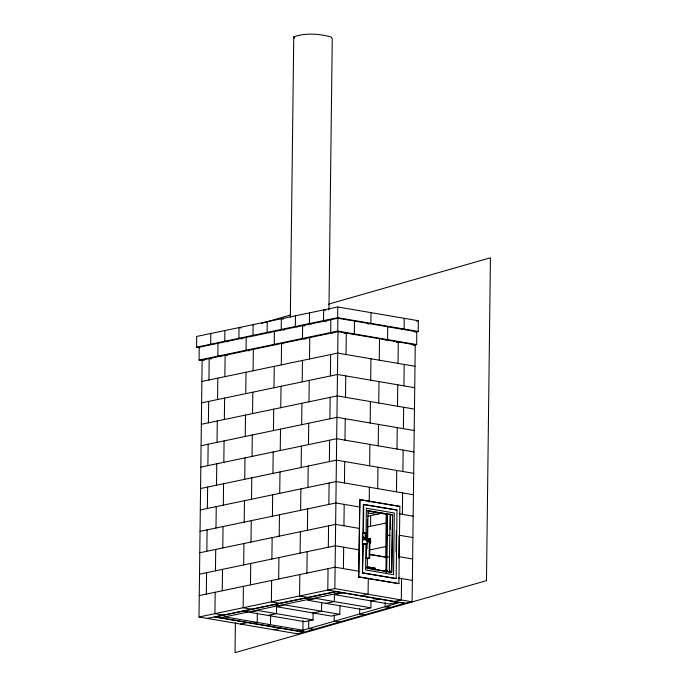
<?xml version="1.0" encoding="UTF-8"?>
<svg xmlns="http://www.w3.org/2000/svg" width="687" height="687" viewBox="0 0 687 687"><rect width="100%" height="100%" fill="white"/><g stroke="black" fill="none" stroke-linecap="round" stroke-linejoin="round"><path stroke-width="1.03" d="M199.685 347.682L196.568 347.15L196.705 336.441L337.772 306.969L418.357 320.735L418.228 331.443L414.802 332.156M202.176 360.606L199.067 360.074L199.221 347.227L337.892 318.253L416.811 331.735L416.657 344.582L413.231 345.303M214.361 616.935L304.083 632.263L297.033 633.74L198.998 616.986L202.133 360.057L337.987 331.675L415.249 344.874L412.106 601.803L405.055 603.28L327.793 590.073L328.051 568.664M206.315 594.1L206.572 572.692M206.83 551.283L207.096 529.866M207.354 508.457L207.62 487.049M207.878 465.64L208.144 444.231M208.401 422.814L208.668 401.406M208.925 379.997L209.191 358.588L211.27 358.94M210.806 333.496L210.677 344.196L212.755 344.556M217.985 343.302L217.822 356.149L220.939 356.682M215.194 592.246L214.937 613.654L223.241 615.071M215.46 570.837L215.718 549.42M215.984 528.011L216.242 506.602M216.508 485.194L216.766 463.785M217.032 442.368L217.29 420.959M217.556 399.551L217.813 378.142M224.915 330.55L224.786 341.25L227.904 341.783M222.253 590.768L222.511 569.36M222.777 547.951L223.035 526.543M223.301 505.125L223.558 483.717M223.825 462.308L224.082 440.899M224.348 419.482L224.606 398.074M224.864 376.665L225.13 355.256L227.208 355.608M235.392 622.62L235.031 652.65L486.482 580.644L490.432 257.78L328.635 304.118M246.195 337.411L246.04 350.258L249.158 350.791M243.413 586.346L243.146 607.755L251.459 609.18M243.67 564.937L243.937 543.529M244.194 522.12L244.46 500.703M244.718 479.294L244.984 457.886M245.242 436.477L245.508 415.068M245.766 393.651L246.032 372.242M253.125 324.65L252.996 335.359L255.075 335.711M250.463 584.877L250.729 563.46M250.987 542.052L251.253 520.643M251.511 499.234L251.777 477.826M252.035 456.408L252.301 435M252.558 413.591L252.816 392.183M253.082 370.774L253.34 349.357M257.324 612.795L257.204 622.431L252.971 623.315M267.234 321.705L267.106 332.405L269.184 332.766M270.618 615.071L270.498 624.706L266.264 625.591M274.405 331.512L274.25 344.359L276.329 344.711M271.623 580.455L271.365 601.864L279.669 603.28M271.889 559.046L272.146 537.629M272.413 516.22L272.67 494.812M272.937 473.403L273.194 451.994M273.46 430.577L273.718 409.169M273.984 387.76L274.242 366.351M276.586 605.101L276.483 613.671L268.016 615.44M278.682 578.978L278.939 557.569M279.205 536.161L279.463 514.752M279.729 493.335L279.987 471.926M280.244 450.517L280.511 429.109M280.768 407.692L281.035 386.283M281.292 364.874L281.558 343.466L283.637 343.818M290.326 317.566L293.753 36.892C305.578 32.607 319.154 33.8 331.151 36.969L332.25 38.85L328.944 309.88M295.453 315.805L295.316 326.514L297.394 326.866M299.841 574.555L299.575 595.964L307.888 597.389M300.099 553.147L300.365 531.738M300.623 510.329L300.889 488.912M301.146 467.503L301.413 446.095M301.67 424.686L301.928 403.278M302.194 381.86L302.452 360.452M220.57 617.776L341.181 592.572L336.201 591.722L215.589 616.926L298.665 631.121L302.898 630.237L303.019 620.601M309.554 312.86L309.425 323.568L311.503 323.921M306.891 573.087L307.158 551.67M307.415 530.261L307.682 508.852M307.939 487.444L308.197 466.035M308.463 444.618L308.721 423.209M308.987 401.801L309.244 380.392M309.511 358.983L309.768 337.566M308.746 621.1L308.661 628.588L314.199 629.309M313.04 619.914L258.209 610.545L249.742 612.315L304.573 621.683L313.04 619.914L313.126 612.426M321.671 602.628L321.559 611.19L313.1 612.959M330.833 319.721L330.679 332.568L332.757 332.92M328.317 547.256L328.575 525.838M328.841 504.43L329.099 483.021M329.365 461.612L329.623 440.204M329.88 418.787L330.146 397.378M330.404 375.969L330.67 354.561M196.568 347.15L337.635 317.669L337.772 306.969M334.414 594.092L334.32 601.58L325.853 603.349M334.243 614.856L334.165 621.28L339.696 621.993M199.067 360.074L337.729 331.091L337.892 318.253M198.998 616.986L334.844 588.596L337.987 331.675M339.842 614.315L285.011 604.946L276.543 606.715L331.374 616.084L339.842 614.315L339.945 605.754M343.414 568.604L343.672 547.196M343.938 525.787L344.196 504.378M344.462 482.97L344.719 461.552M344.986 440.144L345.243 418.735M345.509 397.326L345.767 375.918M346.033 354.501L346.291 333.092L344.204 333.53M354.509 321.087L354.346 333.934L352.337 334.354M358.502 576.882L359.868 499.578L399.851 506.413L398.907 583.624L358.502 576.882L398.907 583.624M358.923 576.797L359.868 499.578M359.73 608.613L359.662 613.972L365.201 614.685M367.004 548.853L367.073 543.503L362.341 544.302L362.418 537.878L364.325 537.689L362.427 537.449L362.478 533.164L365.793 532.665L365.716 539.51L365.218 539.432L365.295 532.58M362.882 540.849L363.329 504.447L396.992 510.037L396.15 578.566L362.487 572.975L362.848 544.061M362.487 572.975L363.268 543.975M363.329 538.625L363.354 536.478M363.397 533.267L363.749 504.361M365.939 543.331L365.613 569.918L393.539 574.684L394.295 513.009L366.369 508.243L365.982 540.137M365.621 539.724L370.422 539.055L370.379 542.67L369.743 542.885L369.872 538.831L369.709 557.896L366.892 558.488L366.394 558.402L366.575 543.417L367.073 543.503M367.227 539.45L367.476 519.26M367.416 558.488L367.305 568.055L391.899 572.262L392.603 514.872L368 510.664L367.657 539.364M370.997 312.645L370.868 323.354L367.846 323.981M368.275 578.222L368.077 594.281L361.027 595.749M369.202 502.214L369.383 487.229M369.649 465.812L369.907 444.403M370.173 422.994L370.43 401.586M370.688 380.177L370.954 358.76M366.394 558.402L369.211 557.81L369.374 538.763L369.932 539.012M370.027 541.579L370.035 540.669M370.568 526.251L370.697 515.602M370.877 607.832L316.046 598.463L307.578 600.232L362.41 609.601L370.877 607.832L370.963 600.335M375.179 570.33L375.205 568.192L366.901 566.775M377.695 488.646L377.953 467.237M378.219 445.829L378.477 424.411M378.735 403.003L379.001 381.594M379.258 360.186L379.525 338.777M387.734 326.772L387.58 339.61L385.562 340.039M385.733 557.707L386.206 513.421M385.209 606.673L399.654 602.508L405.201 603.22L390.757 607.385L385.209 606.673L385.218 602.379M385.905 572.168L386.094 557.183L369.589 554.357M386.472 572.348L387.176 514.219M386.618 572.237L387.322 514.426M389.349 572.383L390.061 513.893M389.847 572.031L389.873 569.892M390.371 529.342L390.551 514.408M366.875 568.149L391.478 572.348L392.603 514.872M396.468 491.858L396.734 470.44M396.992 449.032L397.249 427.623M397.515 406.215L397.773 384.806M398.039 363.389L398.297 341.98L396.287 342.401M396.055 551.884L396.322 530.476M398.803 557.973L399.078 535.456M404.231 318.321L404.102 329.03L402.084 329.451M401.569 578.548L401.311 599.957L394.252 601.434M402.359 514.314L402.616 492.905M402.874 471.497L403.14 450.088M403.398 428.671L403.664 407.262M403.922 385.854L404.188 364.445M369.743 542.885L370.207 542.996M370.602 541.038L370.937 541.485L370.422 541.699M261.644 323.294L290.498 315.032M366.91 543.529L363.26 544.293L367.382 543.623M416.339 321.155L418.357 320.735M201.875 381.474L337.721 353.084L414.982 366.291M201.609 402.883L337.463 374.492L414.725 387.7M201.351 424.291L337.197 395.901L414.459 409.108M201.085 445.7L336.939 417.318L414.201 430.517M200.827 467.108L336.673 438.727L413.943 451.934M200.57 488.526L336.415 460.135L413.677 473.343M200.303 509.934L336.149 481.544L413.419 494.752M200.046 531.343L335.891 502.961L359.842 507.049M399.851 506.413L359.447 499.664M367.597 516.246L382.084 513.223M396.992 510.037L363.329 504.447M199.78 552.752L335.625 524.37L359.584 528.458M367.468 526.903L386.085 523.013M365.793 532.665L362.478 533.164M362.427 537.449L364.265 537.457M370.147 538.78L364.024 539.673M199.522 574.16L335.368 545.779L359.318 549.875M365.123 539.639L369.692 538.694M387.064 535.834L390.087 535.207M362.341 544.302L366.575 543.417M369.245 550.021L385.802 546.56M199.256 595.577L335.11 567.187L359.061 571.283M386.094 557.183L369.168 554.452M386.798 557.251L389.821 556.616M375.205 568.192L367.511 567.041M207.302 618.403L336.098 591.49M240.536 624.079L247.586 622.611M370.937 600.876L379.404 599.107M273.769 629.764L280.82 628.287M363.603 537.629L364.325 538.015L363.724 537.681M325.741 310.266L323.663 309.914L323.534 320.614L326.651 321.147M337.635 317.669L418.228 331.443M283.422 319.112L281.344 318.759L281.215 329.459L284.324 329.992M337.729 331.091L416.657 344.582M304.702 325.973L302.623 325.621L302.469 338.468L305.578 339M241.103 327.957L239.024 327.596L238.887 338.305L242.004 338.837M202.133 360.057L204.211 360.417M399.241 513.782L413.153 516.16M367.579 510.75L392.183 514.958M368.301 511.171L388.035 514.546M368.326 513L377.721 514.606M399.336 535.25L412.896 537.569M363.629 537.234L364.316 537.62M369.443 538.994L370.439 539.166M362.418 537.878L364.29 537.869M362.392 540.016L362.891 540.102M369.889 542.532L370.379 542.67M369.829 542.747L370.37 542.73M399.07 556.668L412.629 558.986M369.211 557.81L369.709 557.896M385.51 570.116L387.52 570.459M366.97 567.591L374.286 568.836M398.451 578.016L412.372 580.395M362.916 572.889L396.15 578.566M334.844 588.596L412.106 601.803M305.165 598.205L310.146 599.064M274.13 604.697L279.111 605.548M243.095 611.181L248.076 612.031M224.804 616.892L302.898 630.237M293.753 36.892L294.491 38.154M363.784 537.423L363.809 539.338M367.502 540.3A1.142 0.721 -80.3 0 1 368.584 540.145A1.142 0.721 -80.3 0 1 368.421 541.803A1.142 0.721 -80.3 0 1 367.365 541.674M367.244 540.841C367.528 542.326 368.146 539.596 367.244 540.841M385.167 606.664L299.386 631.25L304.925 631.963L390.705 607.377L385.167 606.664M342.847 592.864L334.38 594.624L389.211 604.002L397.679 602.233L342.847 592.864M368.026 541.579A1.142 0.721 -80.3 0 0 367.717 539.776A1.142 0.721 -80.3 0 0 366.798 541.33A1.142 0.721 -80.3 0 0 368.026 541.579"/></g></svg>
